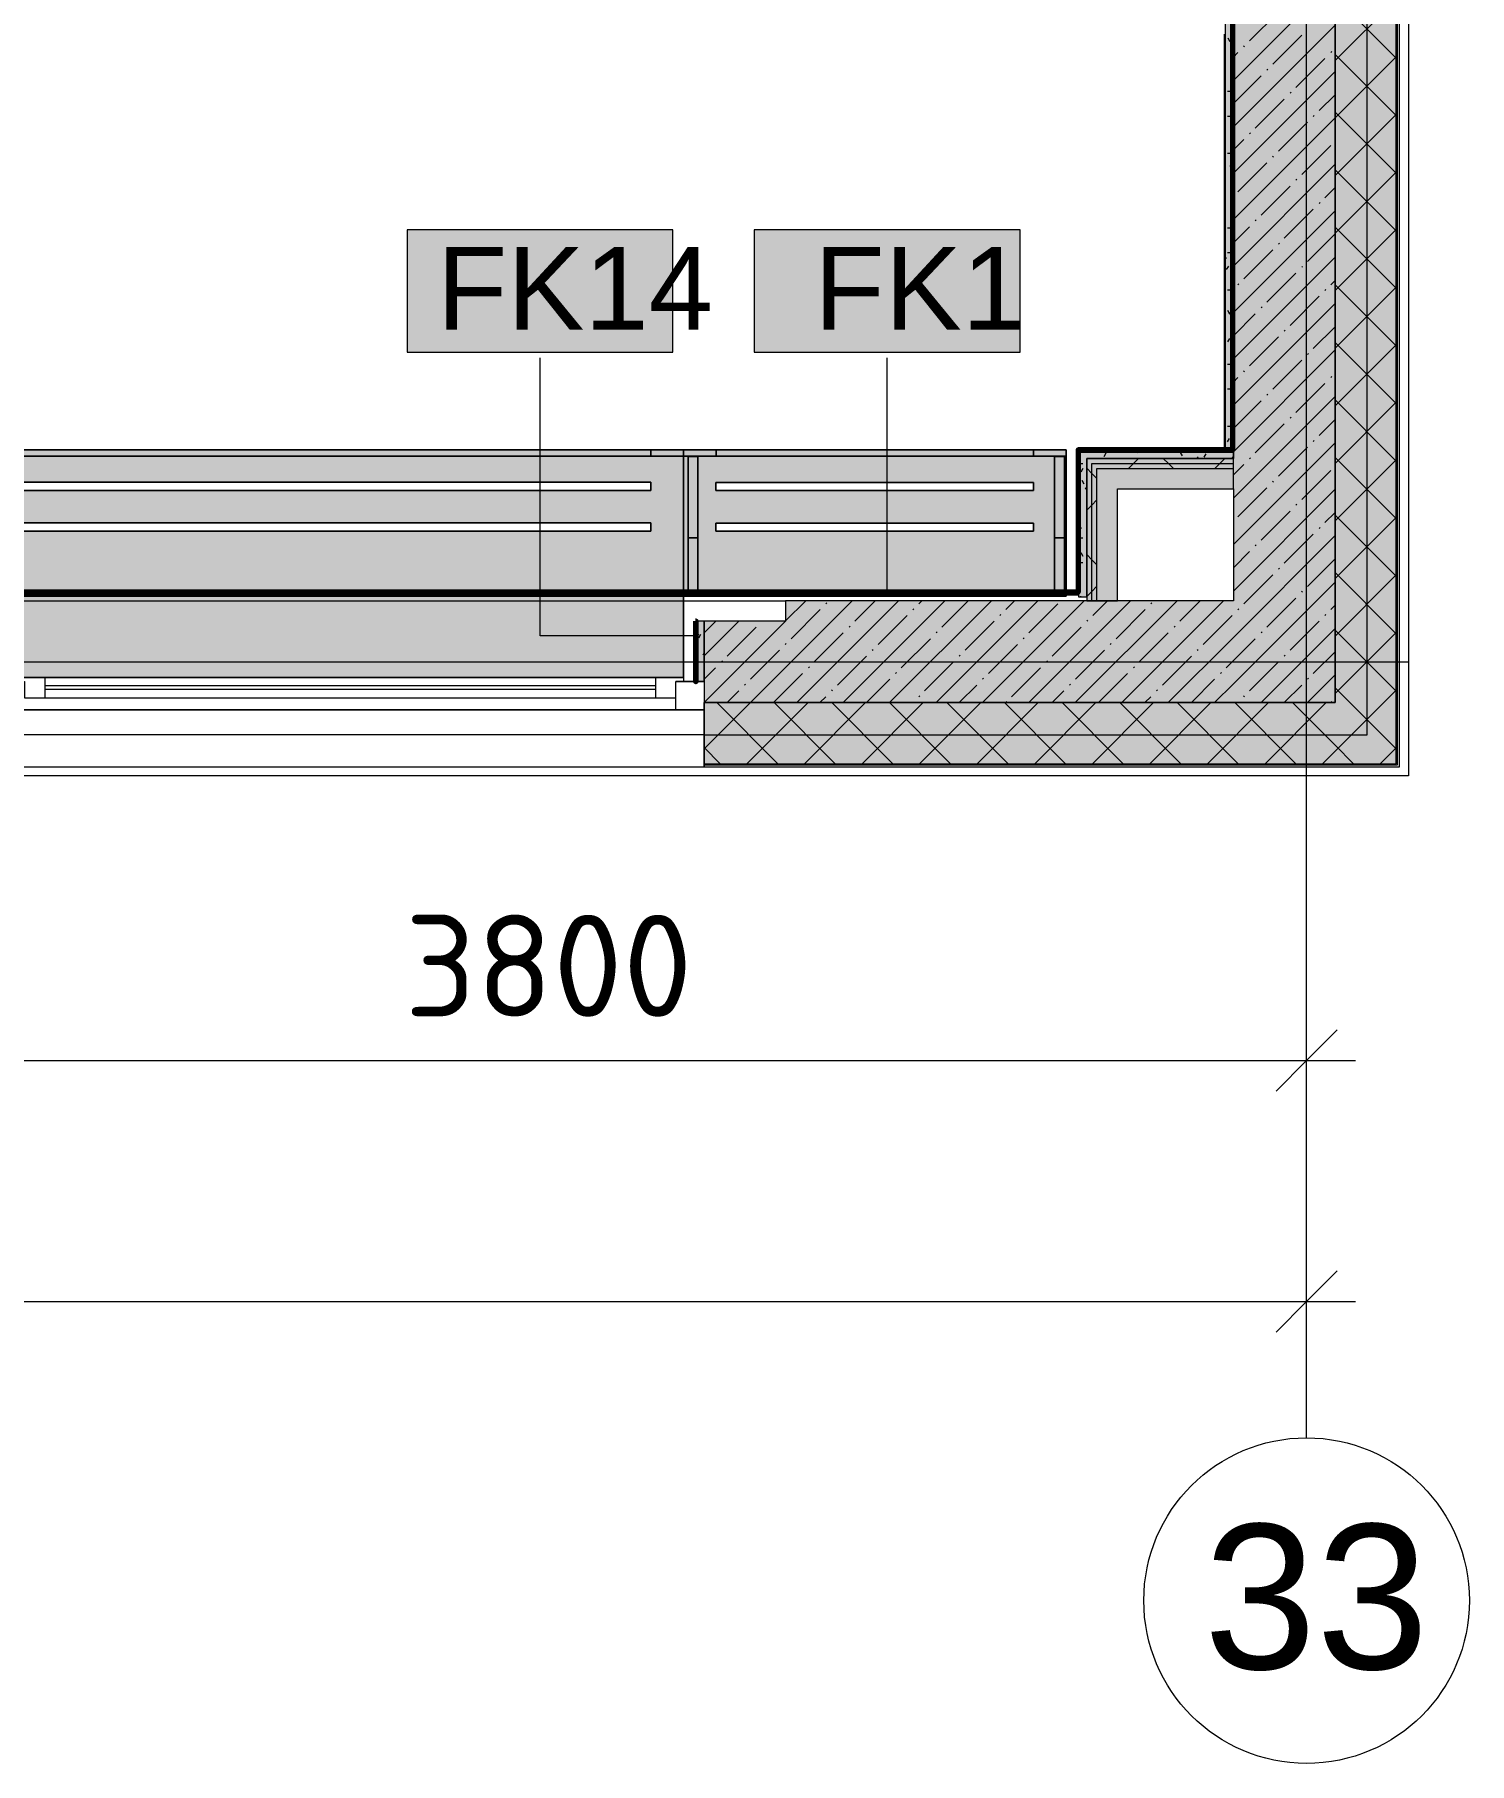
# Model space of a CAD drawing. Header units: millimetres. Extents: x -3817 to 677485, y -22715 to 103890.
# Drawn here: x 122129 to 125654, y -795 to 3453 of the extents above; entities that cross this region are included whole.
import ezdxf

# ---------------------------------------------------------------- set-up
doc = ezdxf.new("R2010")
doc.units = ezdxf.units.MM
doc.layers.add('PDF _Геометрия', color=7, linetype='Continuous', true_color=0x1d1d1d)
doc.layers.add('PDF _Сплошная заливка', color=7, linetype='Continuous', true_color=0xffffff)
doc.layers.add('PDF _Текст', color=7, linetype='Continuous')
doc.styles.add('PDF ArialMT', font='arial.ttf')
doc.styles.add('PDF GOST-Common', font='arial.ttf')
doc.styles.add('PDF ISOCPEUR', font='isocpeur.ttf')

msp = doc.modelspace()

# ---------------------------------------------------------------- hatches: boundary and pattern name
at = {"layer": 'PDF _Сплошная заливка', "transparency": 33554559}
h = msp.add_hatch(color=256, dxfattribs=at)
h.paths.add_polyline_path([(125323.6, 1661.3), (125473.6, 1661.3), (125473.6, 9611.4), (125323.6, 9611.4), (125323.6, 1811.4)], flags=0)
h.paths.add_polyline_path([(125473.6, 10811.4), (125473.6, 12731.3), (125323.6, 12731.3), (125323.6, 10811.4), (125358, 10811.4)], flags=0)
h.paths.add_polyline_path([(125473.6, 15031.3), (125473.6, 15581.3), (125323.6, 15581.3), (125323.6, 15031.3), (125358, 15031.3)], flags=0)
h.paths.add_polyline_path([(125323.6, 17131.3), (125473.6, 17131.3), (125473.6, 23461.3), (125323.6, 23461.3), (125323.6, 19182.4)], flags=0)
h = msp.add_hatch(color=256, dxfattribs=at)
h.paths.add_polyline_path([(125053.6, 2411.4), (125073.6, 2411.4), (125073.6, 9611.4), (125053.6, 9611.4), (125053.6, 2431.3)], flags=0)
h.paths.add_polyline_path([(125053.6, 10811.4), (125073.6, 10811.4), (125073.6, 11891.3), (125053.6, 11891.3), (125053.6, 11266)], flags=0)
for points in [[(125323.6, 1811.4), (125323.6, 9611.4), (125271.6, 9611.4), (125271.6, 9631.4), (125073.6, 9631.4), (125073.6, 1811.4)], [(124693.6, 2071.3), (124713.6, 2071.3), (124713.6, 2431.3), (124693.6, 2431.3), (124693.6, 2081.3)], [(125025.4, 2411.4), (125053.6, 2411.4), (125053.6, 2431.3), (124713.6, 2431.3), (124713.6, 2411.4)], [(125073.6, 2398.9), (125073.6, 2411.4), (124713.6, 2411.4), (124713.6, 2398.9), (125025.4, 2398.9)], [(124713.6, 2061.3), (124726.1, 2061.3), (124726.1, 2398.9), (124713.6, 2398.9), (124713.6, 2131.6)], [(125073.6, 1811.4), (125073.6, 2061.3), (123973.6, 2061.3), (123973.6, 1811.4), (124692.7, 1811.4)]]:
    msp.add_hatch(color=256, dxfattribs=at).paths.add_polyline_path(points)
at = {"layer": 'PDF _Сплошная заливка', "true_color": 0xeae6de, "transparency": 33554559}
h = msp.add_hatch(color=254, dxfattribs=at)
h.paths.add_polyline_path([(121492.6, 2072.6), (123722.6, 2072.6), (123722.6, 2081.3), (121492.6, 2081.3)], flags=0)
h.paths.add_polyline_path([(123717.7, 2082.3), (123722.6, 2082.3), (123722.6, 2432.6), (121462.6, 2432.6), (121462.6, 2082.3), (123590.3, 2082.3)], flags=0)
h.paths.add_polyline_path([(121542.6, 2232.6), (121542.6, 2252.6), (123642.6, 2252.6), (123642.6, 2232.6), (122031.5, 2232.6)], flags=0)
h.paths.add_polyline_path([(121542.6, 2332.6), (121542.6, 2352.6), (123642.6, 2352.6), (123642.6, 2332.6), (122031.5, 2332.6)], flags=0)
h = msp.add_hatch(color=254, dxfattribs=at)
h.paths.add_polyline_path([(124662.8, 2072.6), (124662.8, 2081.3), (123722.6, 2081.3), (123722.6, 2072.6)], flags=0)
h.paths.add_polyline_path([(124657.9, 2082.3), (124662.8, 2082.3), (124662.8, 2432.5), (123722.6, 2432.5), (123722.6, 2082.3), (124610.3, 2082.3)], flags=0)
h.paths.add_polyline_path([(124582.8, 2232.5), (123802.6, 2232.5), (123802.6, 2252.5), (124582.8, 2252.5)], flags=0)
h.paths.add_polyline_path([(124582.8, 2332.5), (123802.6, 2332.5), (123802.6, 2352.5), (124582.8, 2352.5)], flags=0)
at = {"layer": 'PDF _Сплошная заливка', "true_color": 0xe7e7e7, "transparency": 33554559}
msp.add_hatch(color=254, dxfattribs=at).paths.add_polyline_path([(124738.6, 2061.3), (124788.6, 2061.3), (124788.6, 2336.3), (124738.6, 2336.3), (124738.6, 2131.6)])
at = {"layer": 'PDF _Сплошная заливка', "true_color": 0xeae6de, "transparency": 33554559}
msp.add_hatch(color=254, dxfattribs=at).paths.add_polyline_path([(121494.6, 1872.6), (123722.6, 1873.4), (123722.6, 2072.6), (121492.6, 2072.6), (121492.6, 2061.3), (121462.6, 2061.3), (121462.6, 2011.3), (121494.6, 2011.3), (121494.6, 1873.4)])
at = {"layer": 'PDF _Сплошная заливка', "transparency": 33554559}
h = msp.add_hatch(color=256, dxfattribs=at)
h.paths.add_polyline_path([(121473.6, 1811.4), (121473.6, 2011.3), (121373.6, 2011.3), (121373.6, 1811.4)], flags=0)
h.paths.add_polyline_path([(123973.6, 1811.4), (123973.6, 2011.3), (123773.6, 2011.3), (123773.6, 1811.4)], flags=0)
h.paths.add_polyline_path([(119573.6, 1811.4), (119573.6, 2011.3), (119073.6, 2011.3), (119073.6, 1811.4), (119370.2, 1811.4)], flags=0)
h.paths.add_polyline_path([(106473.6, 1811.4), (106473.6, 2011.3), (105423.6, 2011.3), (105423.6, 1811.4), (106063.8, 1811.4)], flags=0)
h.paths.add_polyline_path([(110059.4, 1811.4), (110073.6, 1811.4), (110073.6, 2011.3), (109723.6, 2011.3), (109723.6, 1811.4), (110055.7, 1811.4)], flags=0)
h.paths.add_polyline_path([(97323.6, 1811.4), (98373.6, 1811.4), (98373.6, 2011.3), (97323.6, 2011.3)], flags=0)
h.paths.add_polyline_path([(117273.6, 1811.4), (117273.6, 2011.3), (116223.6, 2011.3), (116223.6, 1811.4), (116708.9, 1811.4)], flags=0)
h.paths.add_polyline_path([(101073.6, 1811.4), (101973.6, 1811.4), (101973.6, 2011.3), (101073.6, 2011.3)], flags=0)
h.paths.add_polyline_path([(113923.6, 1811.4), (113923.6, 2011.3), (113673.6, 2011.3), (113673.6, 1811.4)], flags=0)
h.paths.add_polyline_path([(111386.4, 1811.4), (111873.6, 1811.4), (111873.6, 2011.3), (110973.6, 2011.3), (110973.6, 1811.4)], flags=0)
h.paths.add_polyline_path([(102873.6, 1811.4), (103123.6, 1811.4), (103123.6, 2011.3), (102873.6, 2011.3), (102873.6, 1862.1)], flags=0)
h.paths.add_polyline_path([(92973.6, 1811.4), (92973.6, 2011.3), (92173.6, 2011.3), (92173.6, 1811.4), (92757.4, 1811.4)], flags=0)
h.paths.add_polyline_path([(94773.6, 1811.4), (95023.6, 1811.4), (95023.6, 2011.3), (94773.6, 2011.3), (94773.6, 1923.1)], flags=0)
h.paths.add_polyline_path([(91273.6, 1863.4), (91293.6, 1863.4), (91293.6, 2011.3), (91273.6, 2011.3)], flags=0)
h = msp.add_hatch(color=256, dxfattribs=at)
h.paths.add_polyline_path([(123773.6, 1661.3), (125323.6, 1661.3), (125323.6, 1811.4), (123773.6, 1811.4)], flags=0)
h.paths.add_polyline_path([(116223.6, 1661.3), (117273.6, 1661.3), (117273.6, 1811.4), (116223.6, 1811.4)], flags=0)
h.paths.add_polyline_path([(109723.6, 1661.3), (110073.6, 1661.3), (110073.6, 1811.4), (109723.6, 1811.4)], flags=0)
h.paths.add_polyline_path([(107394.4, 1661.3), (108273.6, 1661.3), (108273.6, 1811.4), (107373.6, 1811.4), (107373.6, 1661.3)], flags=0)
h.paths.add_polyline_path([(97323.6, 1661.3), (98373.6, 1661.3), (98373.6, 1811.4), (97323.6, 1811.4)], flags=0)
h.paths.add_polyline_path([(121473.6, 1661.3), (121473.6, 1811.4), (120473.6, 1811.4), (120473.6, 1661.3), (121366.1, 1661.3)], flags=0)
h.paths.add_polyline_path([(94773.6, 1661.3), (95023.6, 1661.3), (95023.6, 1811.4), (93873.6, 1811.4), (93873.6, 1661.3), (94753.4, 1661.3)], flags=0)
h.paths.add_polyline_path([(103123.6, 1661.3), (103123.6, 1811.4), (101073.6, 1811.4), (101073.6, 1661.3), (102737.2, 1661.3)], flags=0)
h.paths.add_polyline_path([(100173.6, 1661.3), (100173.6, 1811.4), (99273.6, 1811.4), (99273.6, 1661.3), (100075.9, 1661.3)], flags=0)
h.paths.add_polyline_path([(105423.6, 1661.3), (106473.6, 1661.3), (106473.6, 1811.4), (105423.6, 1811.4)], flags=0)
h.paths.add_polyline_path([(119573.6, 1661.3), (119573.6, 1811.4), (118173.6, 1811.4), (118173.6, 1661.3), (119370.2, 1661.3)], flags=0)
h.paths.add_polyline_path([(110973.6, 1661.3), (111873.6, 1661.3), (111873.6, 1811.4), (110973.6, 1811.4)], flags=0)
h.paths.add_polyline_path([(92173.6, 1661.3), (92973.6, 1661.3), (92973.6, 1811.4), (92173.6, 1811.4)], flags=0)
h.paths.add_polyline_path([(112773.6, 1661.3), (113923.6, 1661.3), (113923.6, 1811.4), (112773.6, 1811.4)], flags=0)
h.paths.add_polyline_path([(91273.6, 1661.3), (91273.6, 1811.4), (89453.6, 1811.4), (89453.6, 1661.3), (90761.5, 1661.3)], flags=0)

# ---------------------------------------------------------------- linework, layer by layer
at = {"layer": 'PDF _Геометрия', "color": 9, "lineweight": 9, "true_color": 0xc0c0c0}
for points in [[(125481.6, 12731.3), (125503.6, 12731.3), (125503.6, 1631.3), (125323.6, 1631.3), (109723.6, 1631.3), (109723.6, 1653.3)], [(125073.6, 1811.4), (125323.6, 1811.4), (125323.6, 9611.4), (125271.6, 9611.4), (125323.6, 9611.4), (125323.6, 10811.4)], [(123722.6, 2061.3), (123973.6, 2061.3), (123973.6, 2011.3), (123773.6, 2011.3), (123773.6, 1811.4), (123773.6, 1653.3), (125323.6, 1653.3), (125476.6, 1653.3), (125481.6, 1653.3), (125481.6, 9611.4), (125323.6, 9611.4), (125323.6, 1811.4), (123973.6, 1811.4)], [(125271.6, 9611.4), (125271.6, 9631.4), (125073.6, 9631.4), (125073.6, 9611.4), (125053.6, 9611.4), (125053.6, 2431.3), (124713.6, 2431.3), (124693.6, 2431.3)], [(125073.6, 9611.4), (125073.6, 9612.4), (125072.6, 9612.4), (125072.6, 2432.4)], [(125051.6, 2432.3), (125051.6, 2537.6), (125051.6, 2715.8), (125051.6, 2905.1), (125051.6, 3105.4), (125051.6, 3146.7), (125051.6, 3179.6), (125051.6, 3205.7), (125051.6, 3226.6), (125051.6, 3244), (125051.6, 3259.3), (125051.6, 3273.4), (125051.6, 3286.7), (125051.6, 3299.6), (125051.6, 3312.3), (125051.6, 3325.2), (125051.6, 3338.7), (125051.6, 3352.7), (125051.6, 3367.1), (125051.6, 3381.7), (125051.6, 3396.4), (125051.6, 3411), (125051.6, 3425.4), (125051.6, 3439.5), (125051.6, 3453.3)], [(125052.6, 3453.3), (125052.6, 3439.5), (125052.6, 3425.4), (125052.6, 3411), (125052.6, 3396.4), (125052.6, 3381.7), (125052.6, 3367.1), (125052.6, 3352.7), (125052.6, 3338.7), (125052.6, 3325.2), (125052.6, 3312.3), (125052.6, 3299.6), (125052.6, 3286.7), (125052.6, 3273.4), (125052.6, 3259.3), (125052.6, 3244), (125052.6, 3226.6), (125052.6, 3205.7), (125052.6, 3179.6), (125052.6, 3146.7), (125052.6, 3105.4), (125052.6, 2905.1), (125052.6, 2715.8), (125052.6, 2537.6), (125052.6, 2432.3)], [(125051.6, 3334.9), (125051.6, 3337.1), (125051.6, 3339.8), (125051.6, 3342.8), (125051.6, 3346.2), (125051.6, 3349.9), (125051.6, 3353.9), (125051.6, 3358.3), (125051.6, 3362.9), (125051.6, 3367.7), (125051.6, 3372.6), (125051.6, 3377.6), (125051.6, 3382.6), (125051.6, 3387.4), (125051.6, 3392), (125051.6, 3396.4), (125051.6, 3400.6), (125051.6, 3404.5), (125051.6, 3408.2), (125051.6, 3411.7), (125051.6, 3415), (125051.6, 3418.1), (125051.6, 3421), (125051.6, 3423.7), (125051.6, 3426.2), (125051.6, 3428.5), (125051.6, 3430.6), (125051.6, 3432.5), (125051.6, 3434.1), (125051.6, 3435.3), (125051.6, 3436.3), (125051.6, 3437), (125051.6, 3437.4), (125051.6, 3437.7), (125051.6, 3437.9), (125051.6, 3438), (125051.6, 3438.2), (125051.6, 3438.4), (125051.6, 3438.6), (125051.6, 3438.8), (125051.6, 3439), (125051.6, 3439.1), (125051.6, 3439.2)], [(125051.6, 3439.2), (125051.6, 3439.2), (125051.6, 3439.1), (125051.6, 3438.9), (125051.6, 3438.7), (125051.6, 3438.4), (125051.6, 3438.1), (125051.6, 3437.7), (125051.6, 3437.3), (125051.6, 3436.8), (125051.6, 3436.3), (125051.6, 3435.6), (125051.6, 3434.9), (125051.6, 3434.1), (125051.6, 3433.2), (125051.6, 3432.2), (125051.6, 3431), (125051.6, 3429.3), (125051.6, 3427.1), (125051.6, 3424.1), (125051.6, 3420.2), (125051.6, 3415.2)], [(125052.6, 3348.1), (125052.6, 3349.4), (125052.6, 3350.7), (125052.6, 3352.1), (125052.6, 3353.5), (125052.6, 3355), (125052.6, 3356.6), (125052.6, 3358.2), (125052.6, 3359.9), (125052.6, 3361.6), (125052.6, 3363.4), (125052.6, 3365.2), (125052.6, 3367.1), (125052.6, 3369.1), (125052.6, 3371.2), (125052.6, 3373.2), (125052.6, 3375.3), (125052.6, 3377.4), (125052.6, 3379.4), (125052.6, 3381.4), (125052.6, 3383.5), (125052.6, 3385.5), (125052.6, 3387.7), (125052.6, 3389.8), (125052.6, 3392), (125052.6, 3394.2), (125052.6, 3396.3), (125052.6, 3398.3), (125052.6, 3400.4), (125052.6, 3402.8), (125052.6, 3406.4), (125052.6, 3414.3), (125051.6, 3414.3), (125051.6, 3406.4), (125051.6, 3402.8), (125051.6, 3400.4), (125051.6, 3398.3), (125051.6, 3396.3), (125051.6, 3394.2), (125051.6, 3392), (125051.6, 3389.8), (125051.6, 3387.7), (125051.6, 3385.5), (125051.6, 3383.5), (125051.6, 3381.4), (125051.6, 3379.4), (125051.6, 3377.4), (125051.6, 3375.3), (125051.6, 3373.2), (125051.6, 3371.2), (125051.6, 3369.1), (125051.6, 3367.1), (125051.6, 3365.2), (125051.6, 3363.4), (125051.6, 3361.6), (125051.6, 3359.9), (125051.6, 3358.2), (125051.6, 3356.6), (125051.6, 3355), (125051.6, 3353.5), (125051.6, 3352.1), (125051.6, 3350.7), (125051.6, 3349.4), (125051.6, 3348.1)], [(125051.6, 3294), (125051.6, 3296.3), (125051.6, 3298.9), (125051.6, 3302), (125051.6, 3305.3), (125051.6, 3309.1), (125051.6, 3313.1), (125051.6, 3317.4), (125051.6, 3322.1), (125051.6, 3326.9), (125051.6, 3331.8), (125051.6, 3336.8), (125051.6, 3341.7), (125051.6, 3346.5), (125051.6, 3351.2), (125051.6, 3355.6), (125051.6, 3359.8), (125051.6, 3363.7), (125051.6, 3367.4), (125051.6, 3370.9), (125051.6, 3374.1), (125051.6, 3377.2), (125051.6, 3380.1), (125051.6, 3382.8), (125051.6, 3385.4), (125051.6, 3387.7), (125051.6, 3389.8), (125051.6, 3391.7), (125051.6, 3393.2), (125051.6, 3394.5), (125051.6, 3395.4), (125051.6, 3396.1), (125051.6, 3396.6), (125051.6, 3396.8), (125051.6, 3397), (125051.6, 3397.2), (125051.6, 3397.3), (125051.6, 3397.5), (125051.6, 3397.7), (125051.6, 3398), (125051.6, 3398.1), (125051.6, 3398.3), (125051.6, 3398.3)], [(125051.6, 3398.3), (125051.6, 3398.3), (125051.6, 3398.2), (125051.6, 3398.1), (125051.6, 3397.8), (125051.6, 3397.6), (125051.6, 3397.2), (125051.6, 3396.9), (125051.6, 3396.4), (125051.6, 3396), (125051.6, 3395.4), (125051.6, 3394.8), (125051.6, 3394.1), (125051.6, 3393.3), (125051.6, 3392.4), (125051.6, 3391.4), (125051.6, 3390.1), (125051.6, 3388.5), (125051.6, 3386.3), (125051.6, 3383.3), (125051.6, 3379.4), (125051.6, 3374.4)], [(125052.6, 3415.2), (125052.6, 3420.2), (125052.6, 3424.1), (125052.6, 3427.1), (125052.6, 3429.3), (125052.6, 3431), (125052.6, 3432.2), (125052.6, 3433.2), (125052.6, 3434.1), (125052.6, 3434.9), (125052.6, 3435.6), (125052.6, 3436.3), (125052.6, 3436.8), (125052.6, 3437.3), (125052.6, 3437.7), (125052.6, 3438.1), (125052.6, 3438.4), (125052.6, 3438.7), (125052.6, 3438.9), (125052.6, 3439.1), (125052.6, 3439.2), (125052.6, 3439.2)], [(125052.6, 3439.2), (125052.6, 3439.1), (125052.6, 3439), (125052.6, 3438.8), (125052.6, 3438.6), (125052.6, 3438.4), (125052.6, 3438.2), (125052.6, 3438), (125052.6, 3437.9), (125052.6, 3437.7), (125052.6, 3437.4), (125052.6, 3437), (125052.6, 3436.3), (125052.6, 3435.3), (125052.6, 3434.1), (125052.6, 3432.5), (125052.6, 3430.6), (125052.6, 3428.5), (125052.6, 3426.2), (125052.6, 3423.7), (125052.6, 3421), (125052.6, 3418.1), (125052.6, 3415), (125052.6, 3411.7), (125052.6, 3408.2), (125052.6, 3404.5), (125052.6, 3400.6), (125052.6, 3396.4), (125052.6, 3392), (125052.6, 3387.4), (125052.6, 3382.6), (125052.6, 3377.6), (125052.6, 3372.6), (125052.6, 3367.7), (125052.6, 3362.9), (125052.6, 3358.3), (125052.6, 3353.9), (125052.6, 3349.9), (125052.6, 3346.2), (125052.6, 3342.8), (125052.6, 3339.8), (125052.6, 3337.1), (125052.6, 3334.9)], [(125052.6, 3374.4), (125052.6, 3379.4), (125052.6, 3383.3), (125052.6, 3386.3), (125052.6, 3388.5), (125052.6, 3390.1), (125052.6, 3391.4), (125052.6, 3392.4), (125052.6, 3393.3), (125052.6, 3394.1), (125052.6, 3394.8), (125052.6, 3395.4), (125052.6, 3396), (125052.6, 3396.4), (125052.6, 3396.9), (125052.6, 3397.2), (125052.6, 3397.6), (125052.6, 3397.8), (125052.6, 3398.1), (125052.6, 3398.2), (125052.6, 3398.3), (125052.6, 3398.3)], [(125052.6, 3398.3), (125052.6, 3398.3), (125052.6, 3398.1), (125052.6, 3398), (125052.6, 3397.7), (125052.6, 3397.5), (125052.6, 3397.3), (125052.6, 3397.2), (125052.6, 3397), (125052.6, 3396.8), (125052.6, 3396.6), (125052.6, 3396.1), (125052.6, 3395.4), (125052.6, 3394.5), (125052.6, 3393.2), (125052.6, 3391.7), (125052.6, 3389.8), (125052.6, 3387.7), (125052.6, 3385.4), (125052.6, 3382.8), (125052.6, 3380.1), (125052.6, 3377.2), (125052.6, 3374.1), (125052.6, 3370.9), (125052.6, 3367.4), (125052.6, 3363.7), (125052.6, 3359.8), (125052.6, 3355.6), (125052.6, 3351.2), (125052.6, 3346.5), (125052.6, 3341.7), (125052.6, 3336.8), (125052.6, 3331.8), (125052.6, 3326.9), (125052.6, 3322.1), (125052.6, 3317.4), (125052.6, 3313.1), (125052.6, 3309.1), (125052.6, 3305.3), (125052.6, 3302), (125052.6, 3298.9), (125052.6, 3296.3), (125052.6, 3294)], [(125052.6, 3344.7), (125052.6, 3346.8), (125052.6, 3349), (125052.6, 3351.2), (125052.6, 3353.4), (125052.6, 3355.5), (125052.6, 3357.5), (125052.6, 3359.6), (125052.6, 3361.9), (125052.6, 3365.6), (125052.6, 3373.5), (125051.6, 3373.5), (125051.6, 3365.6), (125051.6, 3361.9), (125051.6, 3359.6), (125051.6, 3357.5), (125051.6, 3355.5), (125051.6, 3353.4), (125051.6, 3351.2), (125051.6, 3349), (125051.6, 3346.8), (125051.6, 3344.7)], [(125051.6, 3348.2), (125051.6, 3333.3), (125051.6, 3318.9), (125051.6, 3304.7), (125051.6, 3290.8), (125051.6, 3277), (125051.6, 3263), (125051.6, 3248.8), (125051.6, 3234), (125051.6, 3218.5), (125051.6, 3202.1), (125051.6, 3184.5), (125051.6, 3164.9), (125051.6, 3142.6), (125051.6, 3116.9), (125051.6, 3087.1), (125051.6, 3052.5), (125051.6, 3015), (125051.6, 2981.5), (125051.6, 2951.6), (125051.6, 2924.8), (125051.6, 2900.8), (125051.6, 2879.3), (125051.6, 2859.6), (125051.6, 2841.6), (125051.6, 2824.7), (125051.6, 2808.6), (125051.6, 2793.1), (125051.6, 2778), (125051.6, 2763.3), (125051.6, 2749), (125051.6, 2735), (125051.6, 2721.4), (125051.6, 2708), (125051.6, 2694.8), (125051.6, 2681.8), (125051.6, 2669.1), (125051.6, 2656.6), (125051.6, 2644.5), (125051.6, 2632.9)], [(125052.6, 2632.9), (125052.6, 2644.5), (125052.6, 2656.6), (125052.6, 2669.1), (125052.6, 2681.8), (125052.6, 2694.8), (125052.6, 2708), (125052.6, 2721.4), (125052.6, 2735), (125052.6, 2749), (125052.6, 2763.3), (125052.6, 2778), (125052.6, 2793.1), (125052.6, 2808.6), (125052.6, 2824.7), (125052.6, 2841.6), (125052.6, 2859.6), (125052.6, 2879.3), (125052.6, 2900.8), (125052.6, 2924.8), (125052.6, 2951.6), (125052.6, 2981.5), (125052.6, 3015), (125052.6, 3052.5), (125052.6, 3087.1), (125052.6, 3116.9), (125052.6, 3142.6), (125052.6, 3164.9), (125052.6, 3184.5), (125052.6, 3202.1), (125052.6, 3218.5), (125052.6, 3234), (125052.6, 3248.8), (125052.6, 3263), (125052.6, 3277), (125052.6, 3290.8), (125052.6, 3304.7), (125052.6, 3318.9), (125052.6, 3333.3), (125052.6, 3348.2)], [(125051.6, 3143.9), (125051.6, 3140.3), (125051.6, 3134.3), (125051.6, 3127.3), (125051.6, 3120.1), (125051.6, 3112.3), (125051.6, 3103), (125051.6, 3092.2), (125051.6, 3079.3), (125051.6, 3064.2), (125051.6, 3046.5), (125051.6, 3025.6), (125051.6, 3001.3), (125051.6, 2973.1), (125051.6, 2969.8)], [(125052.6, 2969.8), (125052.6, 2973.1), (125052.6, 3001.3), (125052.6, 3025.6), (125052.6, 3046.5), (125052.6, 3064.2), (125052.6, 3079.3), (125052.6, 3092.2), (125052.6, 3103), (125052.6, 3112.3), (125052.6, 3120.1), (125052.6, 3127.3), (125052.6, 3134.3), (125052.6, 3140.3), (125052.6, 3143.9)], [(125051.6, 2971.3), (125051.6, 2974.1), (125051.6, 2977.5), (125051.6, 2981.2), (125051.6, 2985.1), (125051.6, 2989.4), (125051.6, 2993.8), (125051.6, 2998.6), (125051.6, 3003.6), (125051.6, 3008.9), (125051.6, 3014.6), (125051.6, 3020.5), (125051.6, 3026.8), (125051.6, 3033.5), (125051.6, 3040.7), (125051.6, 3048.6), (125051.6, 3057.1), (125051.6, 3066.5), (125051.6, 3076.7), (125051.6, 3093.7), (125051.6, 3108.8), (125051.6, 3121.5), (125051.6, 3131.6), (125051.6, 3138.5), (125051.6, 3142.7)], [(125052.6, 3142.7), (125052.6, 3138.5), (125052.6, 3131.6), (125052.6, 3121.5), (125052.6, 3108.8), (125052.6, 3093.7), (125052.6, 3076.7), (125052.6, 3066.5), (125052.6, 3057.1), (125052.6, 3048.6), (125052.6, 3040.7), (125052.6, 3033.5), (125052.6, 3026.8), (125052.6, 3020.5), (125052.6, 3014.6), (125052.6, 3008.9), (125052.6, 3003.6), (125052.6, 2998.6), (125052.6, 2993.8), (125052.6, 2989.4), (125052.6, 2985.1), (125052.6, 2981.2), (125052.6, 2977.5), (125052.6, 2974.1), (125052.6, 2971.3)], [(124693.6, 2081.3), (124693.6, 2071.3), (124713.6, 2071.3), (124713.6, 2411.4), (124713.6, 2398.9), (124713.6, 2336.3), (124713.6, 2061.3), (124788.6, 2061.3), (124788.6, 2336.3), (125073.6, 2336.3), (125073.6, 2061.3), (123973.6, 2061.3), (123973.6, 2011.3)], [(121473.6, 1811.4), (121473.6, 1653.3), (123773.6, 1653.3), (123773.6, 1811.4)]]:
    msp.add_lwpolyline(points, dxfattribs=at)
at = {"layer": 'PDF _Геометрия', "color": 7, "lineweight": 9}
for points in [[(123773.6, 1658.3), (125323.6, 1658.3), (125473.6, 1658.3), (125476.6, 1658.3), (125476.6, 9611.4)], [(123773.6, 1661.3), (125323.6, 1661.3), (125473.6, 1661.3), (125473.6, 9611.4)], [(123773.6, 1732.3), (125402.6, 1732.3), (125402.6, 9611.4)], [(125073.6, 2431.3), (125073.6, 2411.4), (125053.6, 2411.4), (124713.6, 2411.4), (125053.6, 2411.4), (125073.6, 2411.4), (125073.6, 9611.4), (125073.6, 2432.4), (125073.6, 9611.4)], [(123752.5, 1975.1), (123370.3, 1975.1), (123370.3, 2658.6)], [(124223.2, 2081.8), (124223.2, 2658.6)], [(124693.6, 2431.3), (124693.6, 2082.3)], [(125072.6, 2432.4), (125073.6, 2432.4)], [(124726.1, 2061.3), (124726.1, 2336.3), (124726.1, 2386.4), (124726.1, 2398.9), (125073.6, 2398.9), (125073.6, 2411.4)], [(124738.6, 2061.3), (124738.6, 2336.3), (124738.6, 2386.4), (125073.6, 2386.4), (125073.6, 2398.9)], [(125073.6, 2336.3), (125073.6, 2386.4)], [(123973.6, 1811.4), (125073.6, 1811.4)], [(84803.6, 1052), (84803.6, 932), (85103.6, 932), (89603.6, 932), (93103.6, 932), (94903.6, 932), (98853.6, 932), (100953.6, 932), (106053.6, 932), (107453.6, 932), (110953.6, 932), (116203.6, 932), (121453.6, 932), (125373.6, 932)], [(125253.6, 738.1), (125253.6, 932), (125253.6, 1052)], [(125253.6, 146), (125253.6, 340), (125253.6, 460)], [(84683.6, 340), (125373.6, 340)]]:
    msp.add_lwpolyline(points, dxfattribs=at)
at = {"layer": 'PDF _Геометрия', "color": 171, "lineweight": 70, "true_color": 0x8080ff}
msp.add_lwpolyline([(125072.6, 2432.4), (125072.6, 9612.4), (125071.6, 9612.4), (125071.6, 2432.4)], dxfattribs=at)
at = {"layer": 'PDF _Геометрия', "color": 253, "lineweight": 9, "true_color": 0xaaaaaa}
for points in [[(125253.6, 5.1), (125253.6, 2505.1), (125253.6, 4772)], [(120797.7, 1911.4), (123003.6, 1911.4), (125503.6, 1911.4)], [(122153.6, 1853.4), (123653.6, 1853.4)], [(123653.6, 1843.4), (122153.6, 1843.4)], [(123773.6, 1863.4), (123703.6, 1863.4)], [(121473.6, 1793.4), (123773.6, 1793.4)], [(123703.6, 1793.4), (121543.6, 1793.4)]]:
    msp.add_lwpolyline(points, dxfattribs=at)
at = {"layer": 'PDF _Геометрия', "lineweight": 9}
for points in [[(125073.6, 3340.1), (125323.6, 3590.1)], [(125473.6, 3394.9), (125323.6, 3544.9)], [(125323.6, 3389.1), (125473.6, 3539.1)], [(125113.3, 3436.8), (125184.5, 3508)], [(125073.6, 3226), (125323.6, 3476)], [(125170.3, 3379.7), (125241.6, 3451)], [(125073.6, 3397.1), (125084.7, 3408.2)], [(125099, 3422.5), (125101.4, 3424.9)], [(125312.8, 3408.2), (125315.2, 3410.6)], [(125473.6, 3253.5), (125323.6, 3403.5)], [(125073.6, 3112), (125323.6, 3362)], [(125156, 3365.5), (125158.4, 3367.8)], [(125227.3, 3322.7), (125298.6, 3394)], [(125323.6, 3247.7), (125473.6, 3397.7)], [(125073.6, 3283), (125141.8, 3351.2)], [(125127.5, 3222.9), (125198.8, 3294.2)], [(125213, 3308.5), (125215.4, 3310.8)], [(125284.3, 3265.7), (125323.6, 3304.9)], [(125073.6, 2997.9), (125323.6, 3247.9)], [(125184.5, 3165.9), (125255.8, 3237.2)], [(125270.1, 3251.4), (125272.4, 3253.8)], [(125473.6, 3112), (125323.6, 3262)], [(125323.6, 3106.2), (125473.6, 3256.2)], [(125073.6, 3169), (125099, 3194.4)], [(125113.3, 3208.7), (125115.6, 3211)], [(125170.3, 3151.6), (125172.6, 3154)], [(125241.6, 3108.9), (125312.8, 3180.1)], [(125073.6, 2883.9), (125323.6, 3133.9)], [(125084.7, 3066.1), (125156, 3137.4)], [(125473.6, 2970.6), (125323.6, 3120.6)], [(125323.6, 2964.8), (125473.6, 3114.8)], [(125141.8, 3009.1), (125213, 3080.4)], [(125227.3, 3094.6), (125229.7, 3097)], [(125298.6, 3051.8), (125323.6, 3076.8)], [(125073.6, 2769.8), (125323.6, 3019.8)], [(125198.8, 2952), (125270.1, 3023.3)], [(125284.3, 3037.6), (125286.7, 3040)], [(125073.6, 2940.9), (125113.3, 2980.6)], [(125127.5, 2994.8), (125129.9, 2997.2)], [(125473.6, 2829.2), (125323.6, 2979.2)], [(125323.6, 2823.4), (125473.6, 2973.4)], [(125184.5, 2937.8), (125186.9, 2940.2)], [(125255.8, 2895), (125323.6, 2962.8)], [(125073.6, 2655.8), (125323.6, 2905.8)], [(125099, 2852.3), (125170.3, 2923.5)], [(125156, 2795.2), (125227.3, 2866.5)], [(125241.6, 2880.8), (125243.9, 2883.1)], [(125312.8, 2838), (125323.6, 2848.7)], [(125084.7, 2838), (125087.1, 2840.4)], [(125213, 2738.2), (125284.3, 2809.5)], [(125298.6, 2823.7), (125301, 2826.1)], [(125473.6, 2687.8), (125323.6, 2837.8)], [(125323.6, 2682), (125473.6, 2832)], [(125073.6, 2541.7), (125323.6, 2791.7)], [(125073.6, 2712.8), (125127.5, 2766.7)], [(125141.8, 2781), (125144.1, 2783.3)], [(125198.8, 2724), (125201.2, 2726.3)], [(125270.1, 2681.2), (125323.6, 2734.7)], [(125073.6, 2427.7), (125323.6, 2677.7)], [(125113.3, 2638.4), (125184.5, 2709.7)], [(125473.6, 2546.4), (125323.6, 2696.4)], [(125323.6, 2540.6), (125473.6, 2690.6)], [(125170.3, 2581.4), (125241.6, 2652.7)], [(125255.8, 2666.9), (125258.2, 2669.3)], [(125073.6, 2598.7), (125084.7, 2609.9)], [(125099, 2624.2), (125101.4, 2626.5)], [(125227.3, 2524.4), (125298.6, 2595.6)], [(125312.8, 2609.9), (125315.2, 2612.3)], [(125073.6, 2313.6), (125323.6, 2563.6)], [(125073.6, 2484.7), (125141.8, 2552.9)], [(125156, 2567.1), (125158.4, 2569.5)], [(125473.6, 2404.9), (125323.6, 2554.9)], [(125323.6, 2399.1), (125473.6, 2549.1)], [(125213, 2510.1), (125215.4, 2512.5)], [(125284.3, 2467.3), (125323.6, 2506.6)], [(125127.5, 2424.6), (125198.8, 2495.9)], [(125073.6, 2199.6), (125323.6, 2449.6)], [(125184.5, 2367.5), (125255.8, 2438.8)], [(125270.1, 2453.1), (125272.4, 2455.5)], [(124738.6, 2362.1), (124726.1, 2374.6), (124713.6, 2387.1)], [(124815.8, 2386.4), (124828.3, 2398.9), (124840.8, 2411.4)], [(124926.5, 2386.4), (124914, 2398.9), (124901.5, 2411.4)], [(125027.9, 2386.4), (125040.4, 2398.9), (125052.9, 2411.4)], [(125073.6, 2370.6), (125099, 2396.1)], [(125113.3, 2410.3), (125115.6, 2412.7)], [(125241.6, 2310.5), (125312.8, 2381.8)], [(125473.6, 2263.5), (125323.6, 2413.5)], [(125323.6, 2257.7), (125473.6, 2407.7)], [(125084.7, 2267.8), (125156, 2339)], [(125170.3, 2353.3), (125172.6, 2355.7)], [(124713.6, 2284.1), (124726.1, 2296.6), (124738.6, 2309.1)], [(125073.6, 2085.5), (125323.6, 2335.5)], [(125227.3, 2296.3), (125229.7, 2298.6)], [(125141.8, 2210.7), (125213, 2282)], [(125298.6, 2253.5), (125323.6, 2278.5)], [(125473.6, 2122.1), (125323.6, 2272.1)], [(125323.6, 2116.3), (125473.6, 2266.3)], [(124913.5, 1811.4), (125073.6, 1971.5), (125323.6, 2221.5)], [(125198.8, 2153.7), (125270.1, 2225)], [(125284.3, 2239.2), (125286.7, 2241.6)], [(124738.6, 2150), (124726.1, 2162.5), (124713.6, 2175)], [(125073.6, 2142.5), (125113.3, 2182.2)], [(125127.5, 2196.5), (125129.9, 2198.8)], [(125099, 2053.9), (125170.3, 2125.2)], [(125184.5, 2139.4), (125186.9, 2141.8)], [(125255.8, 2096.7), (125323.6, 2164.4)], [(125473.6, 1980.7), (125323.6, 2130.7)], [(125323.6, 1974.9), (125473.6, 2124.9)], [(124713.6, 2072), (124726.1, 2084.5), (124738.6, 2097)], [(125027.5, 1811.4), (125073.6, 1857.4), (125323.6, 2107.4)], [(125241.6, 2082.4), (125243.9, 2084.8)], [(123887, 1811.4), (123973.6, 1897.9), (124137, 2061.3)], [(123973.6, 2012), (124023, 2061.3)], [(123987, 1968.4), (124058.3, 2039.7)], [(124001.1, 1811.4), (124251.1, 2061.3)], [(124072.6, 2053.9), (124074.9, 2056.3)], [(124115.1, 1811.4), (124365.1, 2061.3)], [(124143.8, 2011.1), (124194, 2061.3)], [(124229.2, 1811.4), (124479.2, 2061.3)], [(124286.4, 2039.7), (124288.8, 2042)], [(124300.7, 2053.9), (124308.1, 2061.3)], [(124343.2, 1811.4), (124593.2, 2061.3)], [(124357.7, 1996.9), (124422.1, 2061.3)], [(124457.3, 1811.4), (124707.3, 2061.3)], [(124514.5, 2039.7), (124536.2, 2061.3)], [(124571.3, 1811.4), (124821.3, 2061.3)], [(124571.5, 1982.6), (124642.8, 2053.9)], [(124685.4, 1811.4), (124935.4, 2061.3)], [(124728.3, 2025.4), (124764.3, 2061.3)], [(124785.4, 1968.4), (124856.6, 2039.7)], [(124799.4, 1811.4), (125049.4, 2061.3)], [(124870.9, 2053.9), (124873.3, 2056.3)], [(124942.2, 2011.1), (124992.4, 2061.3)], [(125084.7, 2039.7), (125087.1, 2042)], [(125156, 1996.9), (125227.3, 2068.2)], [(125312.8, 2039.7), (125323.6, 2050.4)], [(123773.6, 1926), (123858.9, 2011.3)], [(123773.6, 1812), (123973, 2011.3)], [(123773.6, 1983), (123801.9, 2011.3)], [(123830.2, 1925.6), (123901.5, 1996.9)], [(123915.7, 2011.1), (123915.9, 2011.3)], [(124129.6, 1996.9), (124131.9, 1999.3)], [(124200.9, 1954.1), (124272.1, 2025.4)], [(124414.7, 1939.9), (124486, 2011.1)], [(124500.2, 2025.4), (124502.6, 2027.8)], [(124628.5, 1925.6), (124699.8, 1996.9)], [(124714.1, 2011.1), (124716.4, 2013.5)], [(124927.9, 1996.9), (124930.3, 1999.3)], [(124999.2, 1954.1), (125070.5, 2025.4)], [(125213, 1939.9), (125284.3, 2011.1)], [(125298.6, 2025.4), (125301, 2027.8)], [(123972.8, 1954.1), (123973.6, 1954.9), (123975.1, 1956.5)], [(124044, 1911.4), (124115.3, 1982.6)], [(124257.9, 1897.1), (124329.2, 1968.4)], [(124343.4, 1982.6), (124345.8, 1985)], [(124471.7, 1882.8), (124543, 1954.1)], [(124557.3, 1968.4), (124559.6, 1970.7)], [(124771.1, 1954.1), (124773.5, 1956.5)], [(124842.4, 1911.4), (124913.7, 1982.6)], [(125056.2, 1897.1), (125073.6, 1914.4), (125127.5, 1968.4)], [(125141.6, 1811.4), (125323.6, 1993.4)], [(125141.8, 1982.6), (125144.1, 1985)], [(125473.6, 1839.2), (125323.6, 1989.3)], [(125323.6, 1833.4), (125473.6, 1983.4)], [(123815.9, 1911.4), (123818.3, 1913.7)], [(123887.2, 1868.6), (123958.5, 1939.9)], [(124101.1, 1854.3), (124172.3, 1925.6)], [(124186.6, 1939.9), (124189, 1942.2)], [(124400.4, 1925.6), (124402.8, 1928)], [(124614.3, 1911.4), (124616.7, 1913.7)], [(124685.6, 1868.6), (124756.8, 1939.9)], [(124899.4, 1854.3), (124970.7, 1925.6)], [(124984.9, 1939.9), (124987.3, 1942.2)], [(125198.8, 1925.6), (125201.2, 1928)], [(125270.1, 1882.8), (125323.6, 1936.3)], [(123773.6, 1869), (123801.7, 1897.1)], [(123944.2, 1811.6), (123973.6, 1840.9), (124015.5, 1882.8)], [(124029.8, 1897.1), (124032.2, 1899.5)], [(124243.6, 1882.8), (124246, 1885.2)], [(124314.9, 1840.1), (124386.2, 1911.4)], [(124457.5, 1868.6), (124459.8, 1871)], [(124528.7, 1825.8), (124600, 1897.1)], [(124742.6, 1811.6), (124813.9, 1882.8)], [(124828.1, 1897.1), (124830.5, 1899.5)], [(125042, 1882.8), (125044.3, 1885.2)], [(125113.3, 1840.1), (125184.5, 1911.4)], [(125255.6, 1811.4), (125323.6, 1879.3)], [(125255.8, 1868.6), (125258.2, 1871)], [(123830, 1811.4), (123858.7, 1840.1)], [(123873, 1854.3), (123875.3, 1856.7)], [(124086.8, 1840.1), (124089.2, 1842.4)], [(124172.1, 1811.4), (124229.4, 1868.6)], [(124300.7, 1825.8), (124303, 1828.2)], [(124400.2, 1811.4), (124443.2, 1854.3)], [(124628.3, 1811.4), (124657.1, 1840.1)], [(124671.3, 1854.3), (124673.7, 1856.7)], [(124885.2, 1840.1), (124887.5, 1842.4)], [(124970.5, 1811.4), (125027.7, 1868.6)], [(125099, 1825.8), (125101.4, 1828.2)], [(125198.6, 1811.4), (125241.6, 1854.3)], [(125292.9, 1661.3), (125323.6, 1692), (125473.6, 1842)], [(125473.6, 1697.8), (125323.6, 1847.8)], [(123773.6, 1697.7), (123887.3, 1811.4)], [(123954.4, 1661.3), (123804.4, 1811.4)], [(123878.7, 1661.3), (124028.7, 1811.4)], [(124095.8, 1661.3), (123945.8, 1811.4)], [(124020.1, 1661.3), (124170.1, 1811.4)], [(124058.1, 1811.4), (124072.6, 1825.8)], [(124237.3, 1661.3), (124087.3, 1811.4)], [(124161.5, 1661.3), (124311.5, 1811.4)], [(124378.7, 1661.3), (124228.7, 1811.4)], [(124286.2, 1811.4), (124286.4, 1811.6)], [(124302.9, 1661.3), (124452.9, 1811.4)], [(124520.1, 1661.3), (124370.1, 1811.4)], [(124444.4, 1661.3), (124594.4, 1811.4)], [(124661.5, 1661.3), (124511.5, 1811.4)], [(124514.5, 1811.6), (124516.9, 1813.9)], [(124585.8, 1661.3), (124735.8, 1811.4)], [(124802.9, 1661.3), (124652.9, 1811.4)], [(124727.2, 1661.3), (124877.2, 1811.4)], [(124944.4, 1661.3), (124794.4, 1811.4)], [(124856.4, 1811.4), (124870.9, 1825.8)], [(124868.6, 1661.3), (125018.6, 1811.4)], [(125085.8, 1661.3), (124935.8, 1811.4)], [(125010.1, 1661.3), (125160.1, 1811.4)], [(125227.2, 1661.3), (125077.2, 1811.4)], [(125084.5, 1811.4), (125084.7, 1811.6)], [(125151.5, 1661.3), (125301.5, 1811.4)], [(125368.6, 1661.3), (125323.6, 1706.4), (125218.6, 1811.4)], [(125312.8, 1811.6), (125315.2, 1813.9)], [(123813, 1661.3), (123773.6, 1700.8)], [(125434.3, 1661.3), (125473.6, 1700.6)]]:
    msp.add_lwpolyline(points, dxfattribs=at)
at = {"layer": 'PDF _Геометрия', "color": 253, "lineweight": 9, "true_color": 0x9b9b9b}
for points in [[(125065.6, 3434.9), (125060.6, 3443.6)], [(125054.4, 3393.3), (125053.6, 3394.8)], [(125059.2, 3313.4), (125069.2, 3313.4)], [(125073.6, 3331.8), (125069.6, 3324.9)], [(125059.2, 3252.5), (125069.2, 3252.5)], [(125059.2, 3161), (125069.2, 3161)], [(125070.8, 3121.1), (125065.7, 3129.8)], [(125073.6, 3087.9), (125068.5, 3079.2)], [(125059.2, 2978.1), (125069.2, 2978.1)], [(125056.6, 2901.8), (125053.6, 2907.1)], [(125059.2, 2917.2), (125069.2, 2917.2)], [(125061.3, 2883.8), (125056.3, 2875.1)], [(125059.2, 2825.7), (125069.2, 2825.7)], [(125064.8, 2765.7), (125059.8, 2774.4)], [(125068.4, 2774.1), (125063.3, 2765.4)], [(125064.3, 2706.1), (125059.3, 2697.4)], [(125059.2, 2642.9), (125069.2, 2642.9)], [(125073.6, 2661.2), (125070.4, 2655.8)], [(125059.2, 2581.9), (125069.2, 2581.9)], [(125059.2, 2490.5), (125069.2, 2490.5)], [(124723.9, 2429.5), (124734, 2429.5)], [(124760.6, 2423.9), (124755.6, 2415.2)], [(124800.1, 2431.3), (124797.2, 2426.4)], [(124815.3, 2429.5), (124825.4, 2429.5)], [(124839.5, 2424.5), (124835.5, 2431.3)], [(124876.3, 2429.5), (124886.4, 2429.5)], [(124907.5, 2428.5), (124905.9, 2431.3)], [(124949.1, 2417.4), (124944.1, 2426.1)], [(125006.3, 2422.8), (125001.3, 2414.1)], [(125028.7, 2429.5), (125038.8, 2429.5)], [(125063.2, 2460.4), (125058.2, 2451.7)], [(124693.6, 2399), (124703.5, 2399)], [(124703.7, 2386.4), (124698.7, 2377.6)], [(124964.7, 2411.7), (124964.5, 2411.4)], [(124987.8, 2411.4), (124985.8, 2414.9)], [(125073.6, 2417.4), (125070.1, 2411.4)], [(124707.5, 2348.3), (124702.5, 2357)], [(124713.6, 2342.5), (124709.8, 2336)], [(124696.3, 2306.6), (124693.6, 2311.4)], [(124693.6, 2216.1), (124703.5, 2216.1)], [(124700.4, 2238.6), (124695.4, 2247.3)], [(124704.5, 2170.6), (124699.5, 2179.3)], [(124693.6, 2155.2), (124703.5, 2155.2)], [(124698.5, 2072.6), (124697.8, 2071.3)], [(123760.2, 1977.3), (123755.2, 1986)], [(123764.3, 1978.4), (123759.3, 1969.7)], [(123753.6, 1941.8), (123758.6, 1941.8)], [(123773.6, 1933.6), (123770.4, 1928.1)]]:
    msp.add_lwpolyline(points, dxfattribs=at)
at = {"layer": 'PDF _Геометрия', "color": 9, "lineweight": 9, "true_color": 0xc0c0c0}
for points in [[(125052.6, 2632.9), (125052.6, 3348.2), (125051.6, 3348.2), (125051.6, 2632.9)], [(123753.6, 2011.3), (123753.6, 1863.4), (123773.6, 1863.4), (123773.6, 2011.3)]]:
    msp.add_lwpolyline(points, close=True, dxfattribs=at)
at = {"layer": 'PDF _Геометрия', "color": 7, "lineweight": 9}
for points in [[(123696.9, 2972.5), (123043.8, 2972.5), (123043.8, 2672.5), (123696.9, 2672.5)], [(124549.7, 2972.5), (123896.6, 2972.5), (123896.6, 2672.5), (124549.7, 2672.5)], [(123773.6, 1811.4), (123973.6, 1811.4)]]:
    msp.add_lwpolyline(points, close=True, dxfattribs=at)
at = {"layer": 'PDF _Геометрия', "color": 231, "lineweight": 70, "true_color": 0xff80c0}
for points in [[(125071.6, 2432.4), (124693.6, 2432.4), (124692.6, 2432.4), (124692.6, 2082.3), (121159.6, 2082.3), (121159.6, 2432.4), (121158.6, 2432.4), (120718.6, 2432.4), (120717.6, 2432.4), (120717.6, 2082.3), (119553.6, 2082.3), (118849.6, 2082.3), (118849.6, 2432.4), (118848.6, 2432.4), (118408.6, 2432.4), (118407.6, 2432.4), (118407.6, 2082.3), (116203.6, 2082.3), (116203.6, 2081.3), (116261.1, 2081.3)], [(120718.6, 2431.3), (121158.6, 2431.3), (121158.6, 2082.3), (121158.6, 2081.3), (124693.6, 2081.3)], [(124693.6, 2431.3), (125073.6, 2431.3)]]:
    msp.add_lwpolyline(points, dxfattribs=at)
at = {"layer": 'PDF _Геометрия', "color": 8, "lineweight": 9, "true_color": 0x808080}
for points in [[(123722.6, 2432.5), (124662.8, 2432.5), (124662.8, 2082.3), (124662.8, 2432.5), (123722.6, 2432.5), (123722.6, 2082.1), (123722.6, 2432.6), (121462.6, 2432.6), (121462.6, 2082.3), (121462.6, 2432.6), (121132.3, 2432.6), (121462.6, 2432.6)], [(121462.6, 2432.6), (123722.6, 2432.6)], [(121462.6, 2432.6), (123722.6, 2432.6), (121462.6, 2432.6)], [(121542.6, 2432.6), (123642.6, 2432.6), (121542.6, 2432.6)], [(123722.8, 2432.5), (124662.8, 2432.5), (123722.8, 2432.5)], [(123802.8, 2432.5), (124582.8, 2432.5), (123802.8, 2432.5)]]:
    msp.add_lwpolyline(points, dxfattribs=at)
at = {"layer": 'PDF _Геометрия', "color": 254, "lineweight": 9, "true_color": 0xd5d3cf}
for points in [[(123642.6, 2432.6), (123642.6, 2416.6)], [(124582.8, 2432.5), (124582.8, 2416.5)], [(123757.9, 2216.4), (123733.9, 2216.4)], [(124658.6, 2216.4), (124634.6, 2216.4)]]:
    msp.add_lwpolyline(points, close=True, dxfattribs=at)
at = {"layer": 'PDF _Геометрия', "color": 253, "lineweight": 9, "true_color": 0xaba79f}
for points in [[(123722.6, 2432.5), (123722.6, 2416.6), (123722.6, 2432.5), (123722.6, 2082.1)], [(123733.9, 2082.1), (123733.9, 2416.3), (123733.9, 2216.4), (123733.9, 2416.3)], [(123757.9, 2416.3), (123735.5, 2416.3)], [(123757.9, 2416.3), (123735.5, 2416.3)], [(123757.9, 2082.1), (123757.9, 2416.3), (123757.9, 2216.4), (123757.9, 2416.3)], [(124634.6, 2082.3), (124634.6, 2416.3), (124634.6, 2216.4), (124634.6, 2416.3)], [(124658.6, 2416.3), (124634.6, 2416.3)], [(124658.6, 2416.3), (124634.6, 2416.3)], [(124658.6, 2082.3), (124658.6, 2416.3), (124658.6, 2216.4), (124658.6, 2416.3)], [(123733.9, 2076.3), (123733.9, 2081.3)], [(123757.9, 2076.3), (123757.9, 2081.3)], [(124634.6, 2077.8), (124634.6, 2081.3)], [(123757.9, 2076.3), (123733.9, 2076.3)], [(124658.6, 2076.3), (124634.6, 2076.3)], [(124658.6, 2076.3), (124658.6, 2081)]]:
    msp.add_lwpolyline(points, close=True, dxfattribs=at)
for points in [[(123722.8, 2432), (123722.8, 2416.5), (123722.8, 2432)], [(121462.6, 2416.6), (123722.6, 2416.6), (121462.6, 2416.6)], [(121542.6, 2416.6), (123642.6, 2416.6), (121542.6, 2416.6)], [(123722.8, 2416.5), (124662.8, 2416.5), (123722.8, 2416.5)], [(123802.8, 2416.5), (124582.8, 2416.5), (123802.8, 2416.5)], [(123722.6, 2072.6), (123722.6, 2081.3), (123722.6, 2072.6), (121492.6, 2072.6), (123722.6, 2072.6)]]:
    msp.add_lwpolyline(points, dxfattribs=at)
at = {"layer": 'PDF _Геометрия', "color": 254, "lineweight": 9, "true_color": 0xd5d3cf}
msp.add_lwpolyline([(123802.8, 2416.5), (123802.8, 2432.5), (123802.8, 2416.5)], dxfattribs=at)
at = {"layer": 'PDF _Геометрия', "color": 8, "lineweight": 9, "true_color": 0x808080}
for points in [[(124662.8, 2432.5), (124662.8, 2416.5)], [(121542.6, 2352.6), (123642.6, 2352.6), (123642.6, 2332.6), (121542.6, 2332.6)], [(121542.6, 2352.6), (121542.6, 2332.6), (123642.6, 2332.6), (123642.6, 2352.6)], [(123802.6, 2332.5), (123802.6, 2352.5), (124582.8, 2352.5), (124582.8, 2332.5)], [(123802.6, 2332.5), (124582.8, 2332.5), (124582.8, 2352.5), (123802.6, 2352.5)], [(121542.6, 2252.6), (123642.6, 2252.6), (123642.6, 2232.6), (121542.6, 2232.6)], [(121542.6, 2252.6), (121542.6, 2232.6), (123642.6, 2232.6), (123642.6, 2252.6)], [(123802.6, 2232.5), (123802.6, 2252.5), (124582.8, 2252.5), (124582.8, 2232.5)], [(123802.6, 2232.5), (124582.8, 2232.5), (124582.8, 2252.5), (123802.6, 2252.5)], [(123722.6, 2072.6), (123722.6, 1873.3), (123722.6, 2072.6), (121492.6, 2072.6), (123722.6, 2072.6), (123722.6, 2081.3), (123722.6, 2072.6), (124662.8, 2072.6), (124662.8, 2081.3), (124662.8, 2072.6)]]:
    msp.add_lwpolyline(points, close=True, dxfattribs=at)
at = {"layer": 'PDF _Геометрия', "color": 231, "lineweight": 9, "true_color": 0xff80c0}
for points in [[(124693.6, 2081.3), (124693.6, 2082.3), (124693.6, 2431.3)], [(125073.6, 2431.3), (125073.6, 2432.4)]]:
    msp.add_lwpolyline(points, dxfattribs=at)
at = {"layer": 'PDF _Геометрия', "color": 171, "lineweight": 9, "true_color": 0x8080ff}
msp.add_lwpolyline([(125071.6, 2432.4), (125072.6, 2432.4)], dxfattribs=at)
at = {"layer": 'PDF _Геометрия', "color": 9, "lineweight": 9, "true_color": 0xcbc7bf}
msp.add_lwpolyline([(121462.6, 2061.3), (123722.6, 2061.3)], dxfattribs=at)
at = {"layer": 'PDF _Геометрия', "color": 7, "lineweight": 70, "true_color": 0xffd2ff}
msp.add_lwpolyline([(123752.6, 2011.3), (123752.6, 1863.4), (123753.6, 1863.4), (123753.6, 2011.3)], close=True, dxfattribs=at)
at = {"layer": 'PDF _Геометрия', "color": 253, "lineweight": 13, "true_color": 0xaaaaaa}
for points in [[(123723.6, 1873.4), (122083.6, 1873.4), (122083.6, 1863.4), (122103.6, 1863.4), (122103.6, 1823.4), (123703.6, 1823.4), (123703.6, 1863.4), (123723.6, 1863.4)], [(123703.6, 1793.4), (123703.6, 1863.4), (123773.6, 1863.4), (123773.6, 1793.4)]]:
    msp.add_lwpolyline(points, close=True, dxfattribs=at)
for points in [[(122083.6, 1873.4), (123723.6, 1873.4)], [(122153.6, 1873.4), (122153.6, 1823.4)], [(123653.6, 1873.4), (123653.6, 1823.4)]]:
    msp.add_lwpolyline(points, dxfattribs=at)
at = {"layer": 'PDF _Геометрия', "color": 116, "lineweight": 13, "true_color": 0x008040}
msp.add_lwpolyline([(123773.6, 1732.3), (121473.6, 1732.3)], dxfattribs=at)
at = {"layer": 'PDF _Геометрия', "color": 7, "lineweight": 20}
for points in [[(125328.6, 1007), (125253.6, 932), (125178.6, 857)], [(125328.6, 415), (125253.6, 340), (125178.6, 265)]]:
    msp.add_lwpolyline(points, dxfattribs=at)
at = {"layer": 'PDF _Геометрия', "color": 253, "lineweight": 9, "true_color": 0xaaaaaa}
msp.add_circle((125253.6, -394.9), 400, dxfattribs=at)
at = {"layer": 'PDF _Геометрия', "color": 253, "lineweight": 20, "true_color": 0xaaaaaa}
msp.add_circle((125253.6, -394.9), 400, dxfattribs=at)
at = {"layer": 'PDF _Сплошная заливка', "lineweight": 9, "transparency": 33554559}
for points in [[(123696.9, 2972.5), (123043.8, 2972.5), (123696.9, 2672.5), (123043.8, 2672.5)], [(124549.7, 2972.5), (123896.6, 2972.5), (124549.7, 2672.5), (123896.6, 2672.5)]]:
    msp.add_solid(points, dxfattribs=at)
at = {"layer": 'PDF _Сплошная заливка', "color": 171, "lineweight": 35, "true_color": 0x8080ff, "transparency": 33554559}
msp.add_solid([(125071.6, 2432.4), (125072.6, 2432.4), (125071.6, 2740.5)], dxfattribs=at)
at = {"layer": 'PDF _Сплошная заливка', "lineweight": 35, "transparency": 33554559}
for points in [[(124726.1, 2386.4), (125073.6, 2386.4), (124726.1, 2398.9), (125073.6, 2398.9)], [(124738.6, 2061.3), (124738.6, 2386.4), (124726.1, 2061.3), (124726.1, 2386.4)], [(123753.6, 1863.4), (123773.6, 1863.4), (123753.6, 2011.3), (123773.6, 2011.3)]]:
    msp.add_solid(points, dxfattribs=at)
at = {"layer": 'PDF _Сплошная заливка', "color": 254, "lineweight": 35, "true_color": 0xe7e7e7, "transparency": 33554559}
msp.add_solid([(124738.6, 2336.3), (125073.6, 2336.3), (124738.6, 2386.4), (125073.6, 2386.4)], dxfattribs=at)
at = {"layer": 'PDF _Сплошная заливка', "color": 254, "lineweight": 35, "true_color": 0xffb9dc, "transparency": 33554559}
msp.add_solid([(124693.6, 2081.3), (124692.6, 2082.3), (124692.7, 2081.3)], dxfattribs=at)

# ---------------------------------------------------------------- texts
at = {"layer": 'PDF _Текст', "attachment_point": 4}
for s, insert, char_height, style in [('FK14', (123116.6, 2829.1), 203.2, 'PDF GOST-Common'), ('FK1', (124043.7, 2829.1), 203.2, 'PDF GOST-Common'), ('3800', (123037.5, 1164.8), 250.11, 'PDF ISOCPEUR')]:
    msp.add_mtext(s, dxfattribs=dict(at, insert=insert, char_height=char_height, style=style))
at = {"layer": 'PDF _Текст', "color": 9, "true_color": 0xbebebe, "insert": (125001, -387.7), "char_height": 355.6, "attachment_point": 4, "style": 'PDF ArialMT'}
msp.add_mtext('33', dxfattribs=at)

doc.saveas('drawing.dxf')
